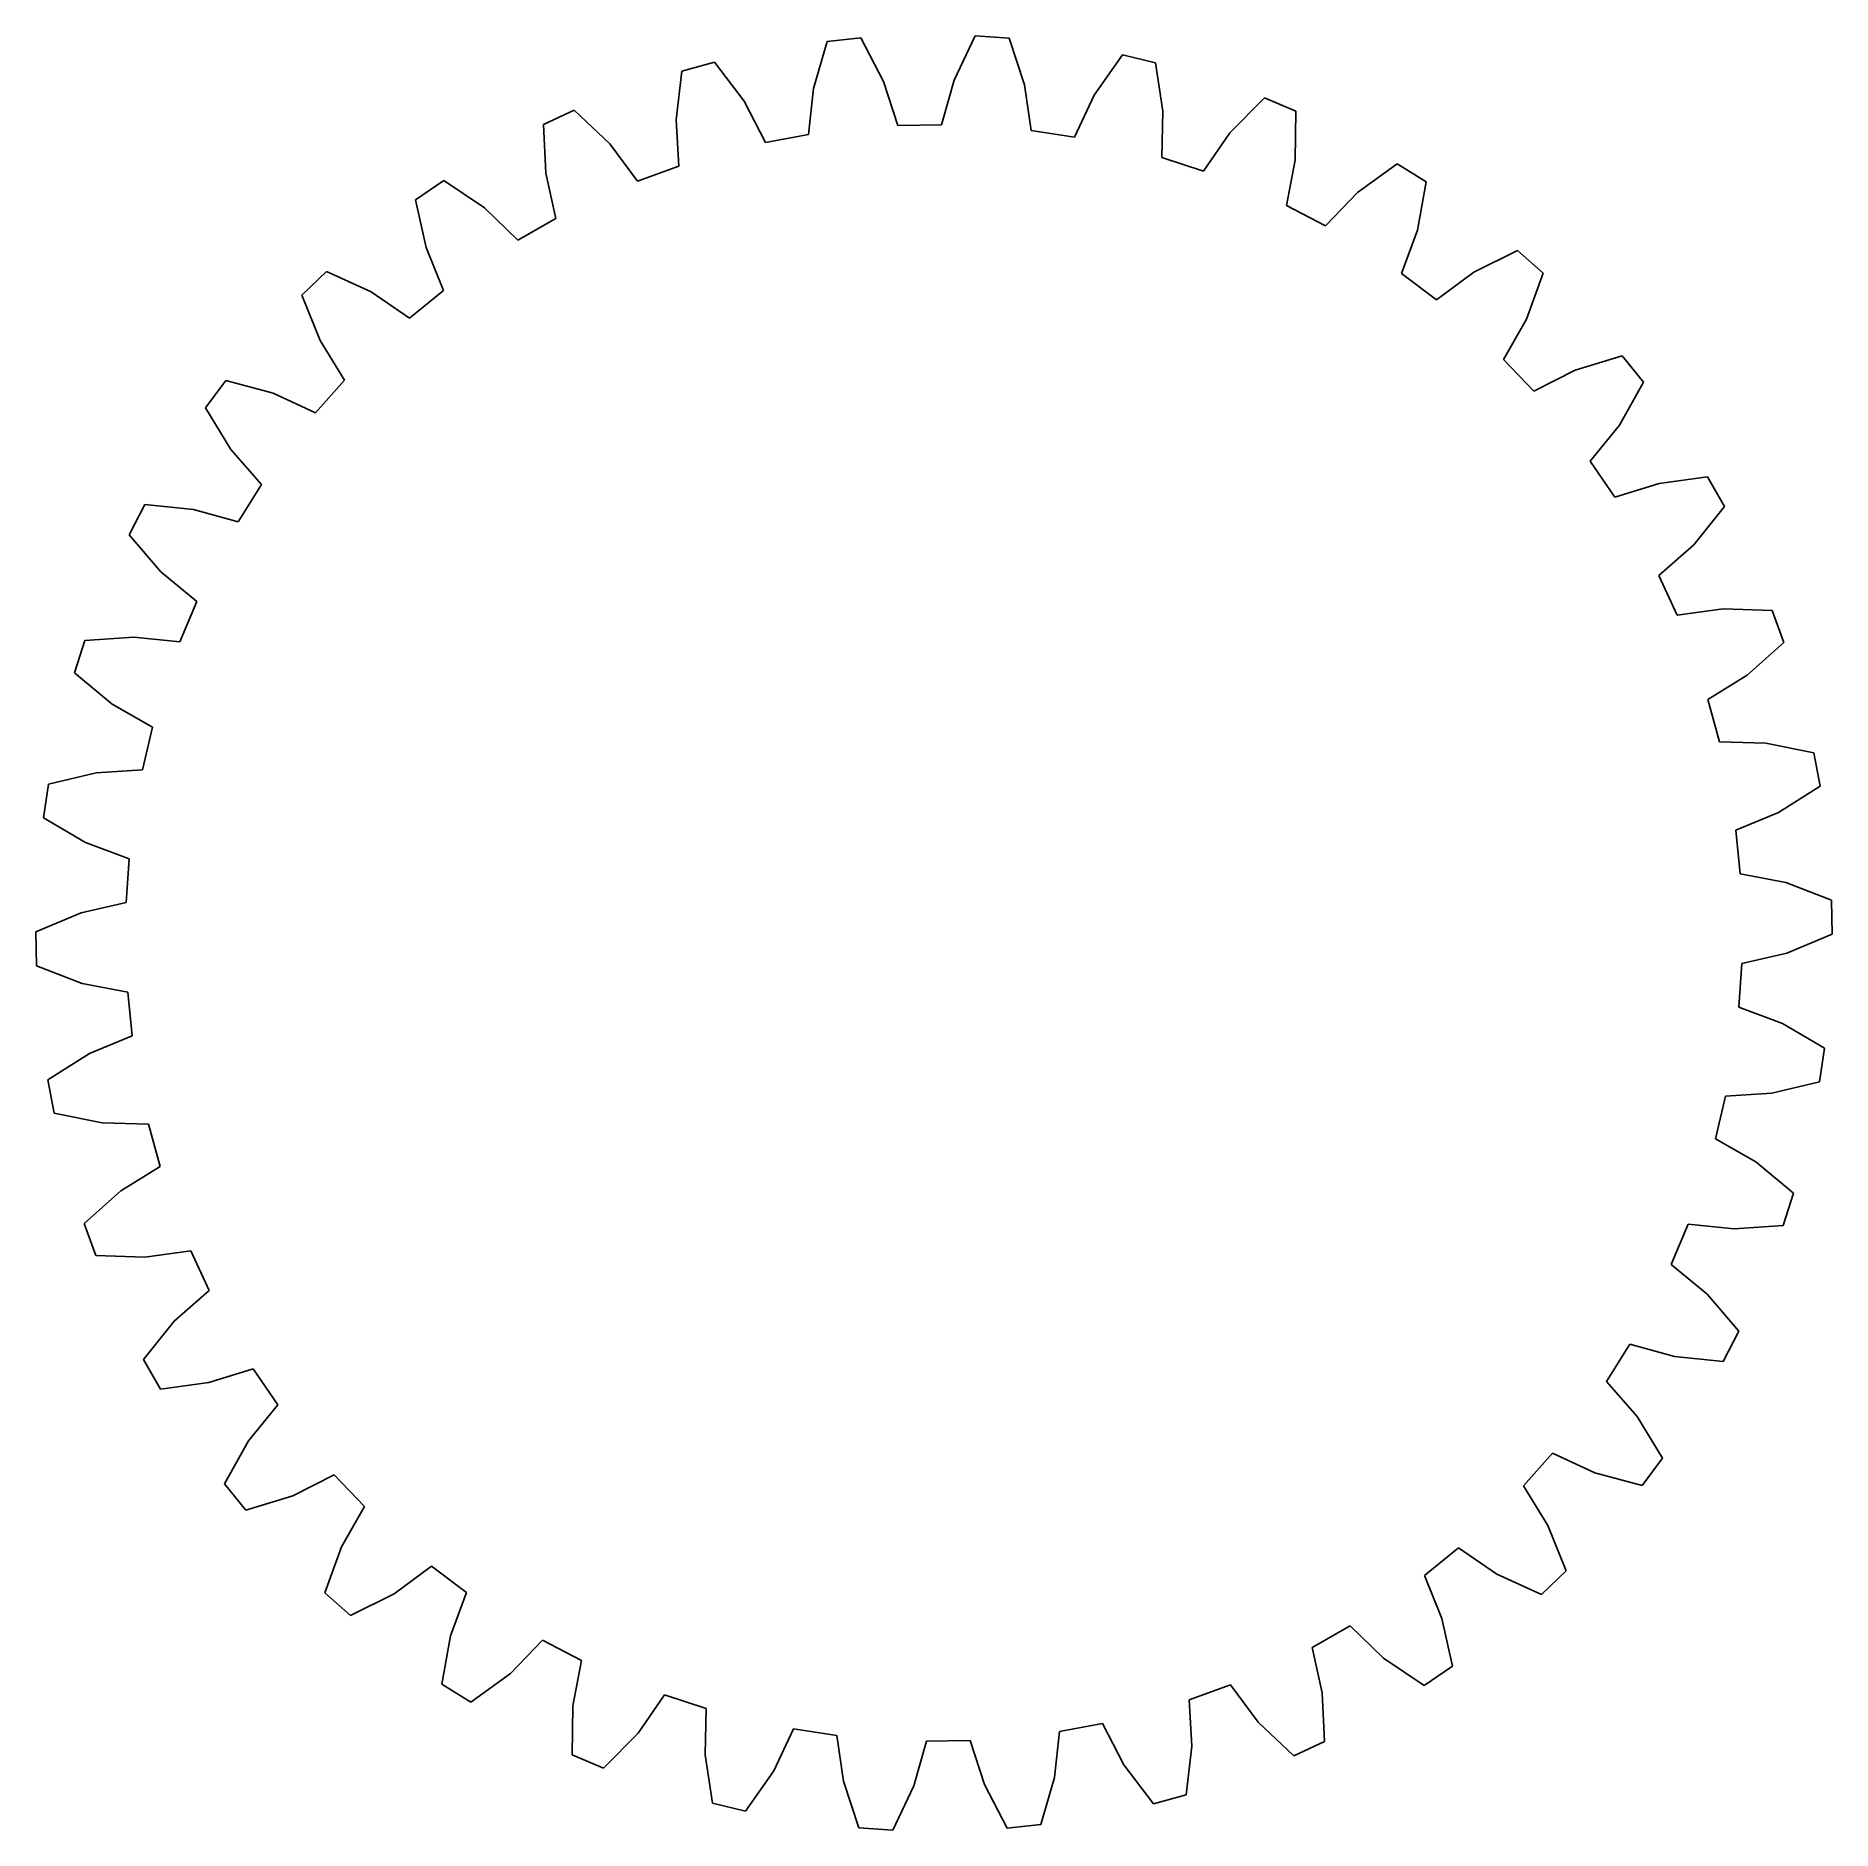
# Model space of a CAD drawing. Extents: x -12.8 to 12.7, y -12.7 to 12.8.
import ezdxf

# ---------------------------------------------------------------- set-up
doc = ezdxf.new("R2010")
doc.units = 0
doc.layers.add('Layer_1', color=7, linetype='CONTINUOUS')

msp = doc.modelspace()

# ---------------------------------------------------------------- linework, layer by layer
at = {"layer": 'Layer_1', "color": 7}
for p, q in [((-1.546571, 12.705082), (-1.06718, 12.753371)), ((-1.06718, 12.753371), (-0.744914, 12.1379)), ((0.254643, 12.155596), (0.554883, 12.782129)), ((0.554883, 12.782129), (1.035686, 12.750859)), ((1.035686, 12.750859), (1.252252, 12.090741)), ((-1.739594, 12.037711), (-1.546571, 12.705082)), ((2.241097, 11.943703), (2.640359, 12.51224)), ((2.640359, 12.51224), (3.109458, 12.402258)), ((-3.687222, 11.593127), (-3.606678, 12.283188)), ((-3.606678, 12.283188), (-3.141773, 12.409737)), ((-3.141773, 12.409737), (-2.722602, 11.855678)), ((3.109458, 12.402258), (3.21442, 11.715498)), ((-1.810703, 11.383323), (-1.739594, 12.037711)), ((-0.744914, 12.1379), (-0.544708, 11.510859)), ((0.076797, 11.521866), (0.254643, 12.155596)), ((1.252252, 12.090741), (1.34652, 11.439287)), ((-5.569247, 11.527962), (-5.131511, 11.729299)), ((-5.131511, 11.729299), (-4.626863, 11.251807)), ((-2.722602, 11.855678), (-2.421915, 11.270152)), ((1.961362, 11.347847), (2.241097, 11.943703)), ((3.21442, 11.715498), (3.200176, 11.057413)), ((4.165576, 11.407707), (4.652971, 11.902781)), ((4.652971, 11.902781), (5.097572, 11.717107)), ((5.097572, 11.717107), (5.088064, 11.022417)), ((-5.535113, 10.834062), (-5.569247, 11.527962)), ((-3.64965, 10.935972), (-3.687222, 11.593127)), ((-0.544708, 11.510859), (0.076797, 11.521866)), ((-4.626863, 11.251807), (-4.233902, 10.723741)), ((-2.421915, 11.270152), (-1.810703, 11.383323)), ((1.34652, 11.439287), (1.961362, 11.347847)), ((3.791583, 10.866038), (4.165576, 11.407707)), ((3.200176, 11.057413), (3.791583, 10.866038)), ((5.088064, 11.022417), (4.965696, 10.375677)), ((5.975586, 10.562282), (6.537824, 10.970375)), ((6.537824, 10.970375), (6.945795, 10.714061)), ((-7.380742, 10.460005), (-6.982115, 10.730627)), ((-6.982115, 10.730627), (-6.405762, 10.342741)), ((-5.38989, 10.192035), (-5.535113, 10.834062)), ((-4.233902, 10.723741), (-3.64965, 10.935972)), ((6.945795, 10.714061), (6.822077, 10.030406)), ((-7.232862, 9.781175), (-7.380742, 10.460005)), ((5.517541, 10.08956), (5.975586, 10.562282)), ((-6.405762, 10.342741), (-5.931241, 9.886529)), ((-5.931241, 9.886529), (-5.38989, 10.192035)), ((4.965696, 10.375677), (5.517541, 10.08956)), ((6.822077, 10.030406), (6.594927, 9.412621)), ((-6.983947, 9.171829), (-7.232862, 9.781175)), ((7.621759, 9.430458), (8.243498, 9.740451)), ((8.243498, 9.740451), (8.603716, 9.420467)), ((-8.991749, 9.108442), (-8.643105, 9.441013)), ((-8.643105, 9.441013), (-8.010766, 9.153259)), ((7.09215, 9.03958), (7.621759, 9.430458)), ((-7.46763, 8.781375), (-6.983947, 9.171829)), ((6.594927, 9.412621), (7.09215, 9.03958)), ((8.603716, 9.420467), (8.369162, 8.76653)), ((-8.734158, 8.463226), (-8.991749, 9.108442)), ((-8.010766, 9.153259), (-7.46763, 8.781375)), ((8.369162, 8.76653), (8.043422, 8.19455)), ((-8.38834, 7.903156), (-8.734158, 8.463226)), ((8.043422, 8.19455), (8.472466, 7.744745)), ((9.059185, 8.043138), (9.72347, 8.246564)), ((9.72347, 8.246564), (10.026104, 7.87166)), ((-10.358328, 7.510161), (-10.069178, 7.895564)), ((-10.069178, 7.895564), (-9.398098, 7.715817)), ((-8.801166, 7.438421), (-8.38834, 7.903156)), ((8.472466, 7.744745), (9.059185, 8.043138)), ((-9.398098, 7.715817), (-8.801166, 7.438421)), ((10.026104, 7.87166), (9.687116, 7.265221)), ((-9.998048, 6.91614), (-10.358328, 7.510161)), ((9.687116, 7.265221), (9.271672, 6.754653)), ((-9.564764, 6.420614), (-9.998048, 6.91614)), ((9.271672, 6.754653), (9.620832, 6.240387)), ((-9.895467, 5.894298), (-9.564764, 6.420614)), ((9.620832, 6.240387), (10.248664, 6.43814)), ((10.248664, 6.43814), (10.937373, 6.529439)), ((10.937373, 6.529439), (11.174169, 6.109831)), ((-11.443201, 5.708737), (-11.221428, 6.136501)), ((-11.221428, 6.136501), (-10.529917, 6.069643)), ((-10.529917, 6.069643), (-9.895467, 5.894298)), ((11.174169, 6.109831), (10.739992, 5.567485)), ((-10.990062, 5.182139), (-11.443201, 5.708737)), ((10.739992, 5.567485), (10.246176, 5.132242)), ((-10.481126, 4.764675), (-10.990062, 5.182139)), ((10.246176, 5.132242), (10.505925, 4.567515)), ((-10.720688, 4.191087), (-10.481126, 4.764675)), ((10.505925, 4.567515), (11.157743, 4.659237)), ((11.157743, 4.659237), (11.852088, 4.636095)), ((11.852088, 4.636095), (12.01659, 4.183213)), ((-12.216769, 3.753332), (-12.068429, 4.211746)), ((-12.068429, 4.211746), (-11.375346, 4.259639)), ((-11.375346, 4.259639), (-10.720688, 4.191087)), ((12.01659, 4.183213), (11.499067, 3.719719)), ((-11.683135, 3.308465), (-12.216769, 3.753332)), ((11.499067, 3.719719), (10.94035, 3.371711)), ((10.94035, 3.371711), (11.103605, 2.771904)), ((-11.112429, 2.980495), (-11.683135, 3.308465)), ((-11.254316, 2.375297), (-11.112429, 2.980495)), ((11.103605, 2.771904), (11.761629, 2.754971)), ((11.761629, 2.754971), (12.44267, 2.617726)), ((12.44267, 2.617726), (12.53039, 2.14396)), ((-12.587077, 2.173819), (-11.911329, 2.335137)), ((-11.911329, 2.335137), (-11.254316, 2.375297)), ((-12.65794, 1.697259), (-12.587077, 2.173819)), ((12.53039, 2.14396), (11.943636, 1.771963)), ((-12.058365, 1.346315), (-12.65794, 1.697259)), ((11.943636, 1.771963), (11.335257, 1.520672)), ((-11.441459, 1.116727), (-12.058365, 1.346315)), ((11.335257, 1.520672), (11.397567, 0.902182)), ((-11.481798, 0.496431), (-11.441459, 1.116727)), ((11.397567, 0.902182), (12.043847, 0.777299)), ((12.043847, 0.777299), (12.693008, 0.529818)), ((12.693008, 0.529818), (12.701553, 0.048065)), ((-12.763221, 0.078347), (-12.12324, 0.348688)), ((-12.12324, 0.348688), (-11.481798, 0.496431)), ((-12.754678, -0.403378), (-12.763221, 0.078347)), ((12.701553, 0.048065), (12.061573, -0.222276)), ((12.061573, -0.222276), (11.420131, -0.370019)), ((-12.105517, -0.650859), (-12.754678, -0.403378)), ((11.420131, -0.370019), (11.379791, -0.990315)), ((-11.459237, -0.77577), (-12.105517, -0.650859)), ((-11.396927, -1.394232), (-11.459237, -0.77577)), ((11.379791, -0.990315), (11.996697, -1.219875)), ((11.996697, -1.219875), (12.596273, -1.570818)), ((-12.005305, -1.645551), (-11.396927, -1.394232)), ((-12.592059, -2.01752), (-12.005305, -1.645551)), ((12.596273, -1.570818), (12.52541, -2.047407)), ((-12.50434, -2.491314), (-12.592059, -2.01752)), ((11.192649, -2.248857), (11.050762, -2.854055)), ((11.849662, -2.208725), (11.192649, -2.248857)), ((12.52541, -2.047407), (11.849662, -2.208725)), ((-11.823298, -2.628559), (-12.50434, -2.491314)), ((-11.165275, -2.645492), (-11.823298, -2.628559)), ((-11.00202, -3.245271), (-11.165275, -2.645492)), ((11.050762, -2.854055), (11.621468, -3.182053)), ((-11.560737, -3.593279), (-11.00202, -3.245271)), ((11.621468, -3.182053), (12.155101, -3.626892)), ((-12.07826, -4.056773), (-11.560737, -3.593279)), ((12.155101, -3.626892), (12.006761, -4.085305)), ((-11.913758, -4.509655), (-12.07826, -4.056773)), ((10.659021, -4.064675), (10.419459, -4.638263)), ((11.313678, -4.133227), (10.659021, -4.064675)), ((12.006761, -4.085305), (11.313678, -4.133227)), ((-11.219413, -4.532797), (-11.913758, -4.509655)), ((-10.567596, -4.441075), (-11.219413, -4.532797)), ((-10.307846, -5.005801), (-10.567596, -4.441075)), ((10.419459, -4.638263), (10.928395, -5.055698)), ((-10.801662, -5.441045), (-10.307846, -5.005801)), ((10.928395, -5.055698), (11.381533, -5.582325)), ((-11.23584, -5.983391), (-10.801662, -5.441045)), ((11.381533, -5.582325), (11.159761, -6.010061)), ((9.833799, -5.767858), (9.503096, -6.294202)), ((10.46825, -5.943231), (9.833799, -5.767858)), ((-10.999043, -6.402999), (-11.23584, -5.983391)), ((11.159761, -6.010061), (10.46825, -5.943231)), ((-10.310335, -6.3117), (-10.999043, -6.402999)), ((-9.682502, -6.113947), (-10.310335, -6.3117)), ((-9.333343, -6.628212), (-9.682502, -6.113947)), ((9.503096, -6.294202), (9.936381, -6.789728)), ((-9.748787, -7.138781), (-9.333343, -6.628212)), ((9.936381, -6.789728), (10.296661, -7.383749)), ((-10.087775, -7.745191), (-9.748787, -7.138781)), ((8.739499, -7.312009), (8.326673, -7.776716)), ((9.336431, -7.589405), (8.739499, -7.312009)), ((10.296661, -7.383749), (10.00751, -7.769152)), ((-8.534136, -7.618304), (-9.120856, -7.916698)), ((-8.105093, -8.068082), (-8.534136, -7.618304)), ((10.00751, -7.769152), (9.336431, -7.589405)), ((-9.78514, -8.120124), (-10.087775, -7.745191)), ((8.326673, -7.776716), (8.67249, -8.336814)), ((-9.120856, -7.916698), (-9.78514, -8.120124)), ((-8.430832, -8.64009), (-8.105093, -8.068082)), ((8.67249, -8.336814), (8.930082, -8.98203)), ((-8.665386, -9.294027), (-8.430832, -8.64009)), ((7.405962, -8.654963), (6.92228, -9.045389)), ((7.949098, -9.026819), (7.405962, -8.654963)), ((-7.153821, -8.91314), (-7.683429, -9.304018)), ((-6.656597, -9.286181), (-7.153821, -8.91314)), ((6.92228, -9.045389), (7.171194, -9.654763)), ((8.581438, -9.314573), (7.949098, -9.026819)), ((8.930082, -8.98203), (8.581438, -9.314573)), ((-8.305168, -9.614011), (-8.665386, -9.294027)), ((-7.683429, -9.304018), (-8.305168, -9.614011)), ((-6.883747, -9.903966), (-6.656597, -9.286181)), ((7.171194, -9.654763), (7.319075, -10.333564)), ((-7.007465, -10.587593), (-6.883747, -9.903966)), ((5.869574, -9.760117), (5.328222, -10.065623)), ((6.344094, -10.216301), (5.869574, -9.760117)), ((-5.579211, -9.963119), (-6.037256, -10.435842)), ((-5.027367, -10.249236), (-5.579211, -9.963119)), ((5.328222, -10.065623), (5.473446, -10.707622)), ((-6.037256, -10.435842), (-6.599494, -10.843935)), ((-5.149734, -10.895977), (-5.027367, -10.249236)), ((6.920448, -10.604215), (6.344094, -10.216301)), ((7.319075, -10.333564), (6.920448, -10.604215)), ((-6.599494, -10.843935), (-7.007465, -10.587593)), ((4.172232, -10.597301), (3.587981, -10.809532)), ((4.565193, -11.125367), (4.172232, -10.597301)), ((-5.159242, -11.590667), (-5.149734, -10.895977)), ((-3.853254, -10.739597), (-4.227246, -11.281267)), ((-3.261846, -10.930972), (-3.853254, -10.739597)), ((-3.27609, -11.589058), (-3.261846, -10.930972)), ((3.587981, -10.809532), (3.625552, -11.466687)), ((5.473446, -10.707622), (5.50758, -11.401521)), ((2.360244, -11.143711), (1.749033, -11.256883)), ((2.660931, -11.729266), (2.360244, -11.143711)), ((5.069841, -11.602859), (4.565193, -11.125367)), ((-4.227246, -11.281267), (-4.714642, -11.776341)), ((-2.023033, -11.221407), (-2.302767, -11.817263)), ((-1.40819, -11.312847), (-2.023033, -11.221407)), ((-1.313923, -11.964301), (-1.40819, -11.312847)), ((-0.138468, -11.395425), (-0.316314, -12.029155)), ((0.483037, -11.384419), (-0.138468, -11.395425)), ((0.683243, -12.01146), (0.483037, -11.384419)), ((1.749033, -11.256883), (1.677923, -11.911271)), ((5.50758, -11.401521), (5.069841, -11.602859)), ((-4.714642, -11.776341), (-5.159242, -11.590667)), ((-3.171129, -12.275818), (-3.27609, -11.589058)), ((3.625552, -11.466687), (3.545007, -12.156748)), ((-2.302767, -11.817263), (-2.702029, -12.3858)), ((-1.097357, -12.624419), (-1.313923, -11.964301)), ((1.677923, -11.911271), (1.4849, -12.578642)), ((3.080103, -12.283297), (2.660931, -11.729266)), ((-0.316314, -12.029155), (-0.616554, -12.655689)), ((1.005509, -12.62693), (0.683243, -12.01146)), ((3.545007, -12.156748), (3.080103, -12.283297)), ((-2.702029, -12.3858), (-3.171129, -12.275818)), ((-0.616554, -12.655689), (-1.097357, -12.624419)), ((1.4849, -12.578642), (1.005509, -12.62693))]:
    msp.add_line(p, q, dxfattribs=at)

doc.saveas('drawing.dxf')
